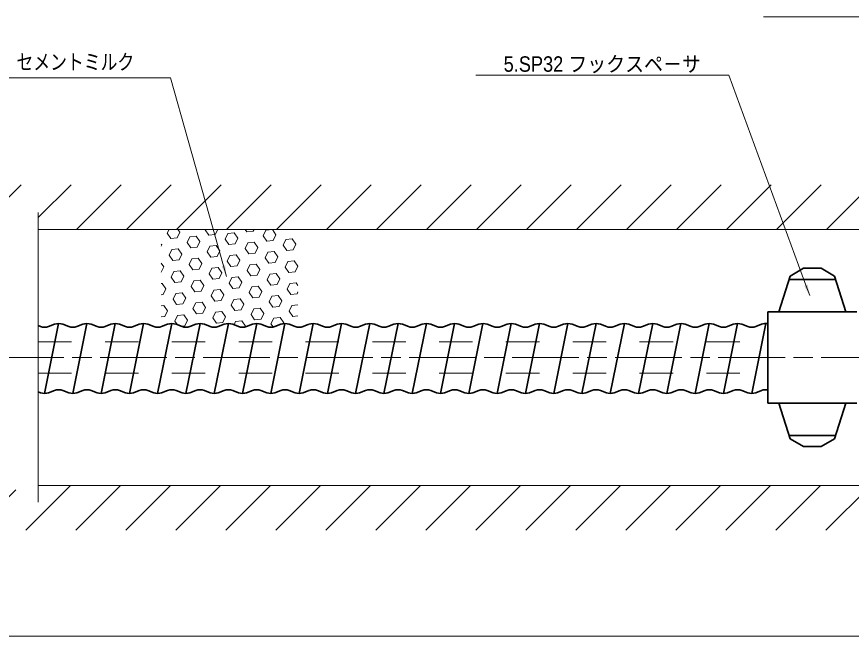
# Model space of a CAD drawing. Units: millimetres at full size, sheet at 1:2.5; details may follow other scales. Extents: x 2413 to 4093, y 1064 to 2267.
# Drawn here: x 3494.8 to 3869.5, y 1760.4 to 2038.5 of the extents above; entities that cross this region are included whole.
import ezdxf
from ezdxf.enums import TextEntityAlignment as Align

# ---------------------------------------------------------------- set-up
doc = ezdxf.new("R2010")
doc.units = ezdxf.units.MM
doc.header["$LTSCALE"] = 2.5
doc.linetypes.add('CHAIN', pattern=[18.5, 12, -1.5, 3.5, -1.5])
doc.linetypes.add('DASHED_SPACED', pattern=[12, 6, -6])
for name, color, linetype, lineweight in [('1外形線', 7, 'Continuous', 35), ('2細い実線', 3, 'Continuous', 20), ('3隠れ線', 2, 'DASHED_SPACED', 13), ('4中心線', 1, 'CHAIN', 15), ('6寸法線', 4, 'Continuous', 13)]:
    doc.layers.add(name, color=color, linetype=linetype, lineweight=lineweight)
doc.styles.add('ＭＳ Ｐゴシック', font='')
doc.styles.get('ＭＳ Ｐゴシック').set_extended_font_data('MS PGothic')
pattern_1 = [(45, (2947.885, 1997.96), (-11.22532, 11.22532), [])]

# ---------------------------------------------------------------- blocks, each defined once
blk = doc.blocks.new('filled_arrow')
at = {"color": 0, "linetype": 'Continuous', "lineweight": -2}
blk.add_solid([(7.5, 1.25), (0, 0), (7.5, -1.25)], dxfattribs=at)

msp = doc.modelspace()

# ---------------------------------------------------------------- hatches: boundary and pattern name
at = {"layer": '2細い実線', "lineweight": 13}
h = msp.add_hatch(dxfattribs=at)
h.set_pattern_fill('USER', color=256, style=0, pattern_type=2)
h.set_pattern_definition(pattern_1)
h.paths.add_polyline_path([(2820.078, 1943.084), (2820.078, 1963.084), (3954.168, 1963.084), (3954.168, 1943.084), (3504.427, 1943.084), (3504.427, 1950.584), (3494.427, 1950.584), (3494.427, 1943.084)])
h = msp.add_hatch(dxfattribs=at)
h.set_pattern_fill('USER', color=256, style=0, pattern_type=2)
h.set_pattern_definition(pattern_1)
h.paths.add_polyline_path([(2820.25, 1808.084), (2820.184, 1828.084), (3494.427, 1828.084), (3494.427, 1820.584), (3504.427, 1820.584), (3504.427, 1828.084), (3954.168, 1828.084), (3954.168, 1808.084)])

# ---------------------------------------------------------------- linework, layer by layer
at = {"layer": '1外形線'}
for p, q in [((3847.988, 1925.584), (3841.961, 1922.104)), ((3855.933, 1925.584), (3847.988, 1925.584)), ((3855.933, 1925.584), (3861.961, 1922.104)), ((3841.961, 1922.104), (3836.961, 1906.084)), ((3862.435, 1920.584), (3841.486, 1920.584)), ((3861.961, 1922.104), (3866.961, 1906.084)), ((3871.961, 1906.084), (3831.961, 1906.084)), ((3831.961, 1906.084), (3831.961, 1865.084)), ((3504.427, 1899.857), (3505.489, 1899.44)), ((3513.596, 1900.798), (3507.234, 1869.458)), ((3509.026, 1899.44), (3511.689, 1900.479)), ((3515.526, 1900.486), (3518.189, 1899.44)), ((3526.284, 1900.798), (3519.934, 1869.458)), ((3521.726, 1899.44), (3524.389, 1900.479)), ((3528.226, 1900.486), (3530.889, 1899.44)), ((3538.984, 1900.798), (3532.634, 1869.458)), ((3534.426, 1899.44), (3537.089, 1900.479)), ((3540.926, 1900.486), (3543.589, 1899.44)), ((3551.696, 1900.798), (3545.334, 1869.458)), ((3547.126, 1899.44), (3549.789, 1900.479)), ((3553.626, 1900.486), (3556.289, 1899.44)), ((3564.384, 1900.798), (3558.034, 1869.458)), ((3559.826, 1899.44), (3562.489, 1900.479)), ((3566.326, 1900.486), (3568.989, 1899.44)), ((3577.096, 1900.798), (3570.734, 1869.458)), ((3572.526, 1899.44), (3575.189, 1900.479)), ((3579.026, 1900.486), (3581.689, 1899.44)), ((3589.784, 1900.798), (3583.434, 1869.458)), ((3585.226, 1899.44), (3587.889, 1900.479)), ((3591.726, 1900.486), (3594.389, 1899.44)), ((3602.496, 1900.798), (3596.134, 1869.458)), ((3597.926, 1899.44), (3600.589, 1900.479)), ((3604.426, 1900.486), (3607.089, 1899.44)), ((3615.184, 1900.798), (3608.834, 1869.458)), ((3610.626, 1899.44), (3613.289, 1900.479)), ((3617.126, 1900.486), (3619.789, 1899.44)), ((3627.896, 1900.798), (3621.534, 1869.458)), ((3623.326, 1899.44), (3625.989, 1900.479)), ((3629.826, 1900.486), (3632.489, 1899.44)), ((3640.584, 1900.798), (3634.234, 1869.458)), ((3636.026, 1899.44), (3638.689, 1900.479)), ((3642.526, 1900.486), (3645.189, 1899.44)), ((3653.296, 1900.798), (3646.934, 1869.458)), ((3648.726, 1899.44), (3651.389, 1900.479)), ((3655.226, 1900.486), (3657.889, 1899.44)), ((3665.984, 1900.798), (3659.634, 1869.458)), ((3661.426, 1899.44), (3664.089, 1900.479)), ((3667.926, 1900.486), (3670.589, 1899.44)), ((3678.696, 1900.798), (3672.334, 1869.458)), ((3674.126, 1899.44), (3676.789, 1900.479)), ((3680.626, 1900.486), (3683.289, 1899.44)), ((3691.384, 1900.798), (3685.034, 1869.458)), ((3686.826, 1899.44), (3689.489, 1900.479)), ((3693.326, 1900.486), (3695.989, 1899.44)), ((3704.096, 1900.798), (3697.734, 1869.458)), ((3699.526, 1899.44), (3702.189, 1900.479)), ((3706.026, 1900.486), (3708.689, 1899.44)), ((3716.784, 1900.798), (3710.434, 1869.458)), ((3712.226, 1899.44), (3714.889, 1900.479)), ((3718.726, 1900.486), (3721.389, 1899.44)), ((3729.496, 1900.798), (3723.134, 1869.458)), ((3724.926, 1899.44), (3727.589, 1900.479)), ((3731.426, 1900.486), (3734.089, 1899.44)), ((3742.184, 1900.798), (3735.834, 1869.458)), ((3737.626, 1899.44), (3740.289, 1900.479)), ((3744.126, 1900.486), (3746.789, 1899.44)), ((3754.896, 1900.798), (3748.534, 1869.458)), ((3750.326, 1899.44), (3752.989, 1900.479)), ((3756.826, 1900.486), (3759.489, 1899.44)), ((3767.584, 1900.798), (3761.234, 1869.458)), ((3763.026, 1899.44), (3765.689, 1900.479)), ((3769.526, 1900.486), (3772.189, 1899.44)), ((3780.296, 1900.798), (3773.934, 1869.458)), ((3775.726, 1899.44), (3778.389, 1900.479)), ((3782.226, 1900.486), (3784.889, 1899.44)), ((3792.984, 1900.798), (3786.634, 1869.458)), ((3788.426, 1899.44), (3791.089, 1900.479)), ((3794.926, 1900.486), (3797.589, 1899.44)), ((3805.696, 1900.798), (3799.334, 1869.458)), ((3801.126, 1899.44), (3803.789, 1900.479)), ((3807.626, 1900.486), (3810.289, 1899.44)), ((3818.384, 1900.798), (3812.034, 1869.458)), ((3813.826, 1899.44), (3816.489, 1900.479)), ((3820.326, 1900.486), (3822.989, 1899.44)), ((3831.096, 1900.798), (3824.734, 1869.458)), ((3826.526, 1899.44), (3829.189, 1900.479)), ((3504.427, 1870.167), (3505.489, 1869.75)), ((3509.026, 1869.75), (3511.689, 1870.789)), ((3515.526, 1870.796), (3518.189, 1869.75)), ((3521.726, 1869.75), (3524.389, 1870.789)), ((3528.226, 1870.796), (3530.889, 1869.75)), ((3534.426, 1869.75), (3537.089, 1870.789)), ((3540.926, 1870.796), (3543.589, 1869.75)), ((3547.126, 1869.75), (3549.789, 1870.789)), ((3553.626, 1870.796), (3556.289, 1869.75)), ((3559.826, 1869.75), (3562.489, 1870.789)), ((3566.326, 1870.796), (3568.989, 1869.75)), ((3572.526, 1869.75), (3575.189, 1870.789)), ((3579.026, 1870.796), (3581.689, 1869.75)), ((3585.226, 1869.75), (3587.889, 1870.789)), ((3591.726, 1870.796), (3594.389, 1869.75)), ((3597.926, 1869.75), (3600.589, 1870.789)), ((3604.426, 1870.796), (3607.089, 1869.75)), ((3610.626, 1869.75), (3613.289, 1870.789)), ((3617.126, 1870.796), (3619.789, 1869.75)), ((3623.326, 1869.75), (3625.989, 1870.789)), ((3629.826, 1870.796), (3632.489, 1869.75)), ((3636.026, 1869.75), (3638.689, 1870.789)), ((3642.526, 1870.796), (3645.189, 1869.75)), ((3648.726, 1869.75), (3651.389, 1870.789)), ((3655.226, 1870.796), (3657.889, 1869.75)), ((3661.426, 1869.75), (3664.089, 1870.789)), ((3667.926, 1870.796), (3670.589, 1869.75)), ((3674.126, 1869.75), (3676.789, 1870.789)), ((3680.626, 1870.796), (3683.289, 1869.75)), ((3686.826, 1869.75), (3689.489, 1870.789)), ((3693.326, 1870.796), (3695.989, 1869.75)), ((3699.526, 1869.75), (3702.189, 1870.789)), ((3706.026, 1870.796), (3708.689, 1869.75)), ((3712.226, 1869.75), (3714.889, 1870.789)), ((3718.726, 1870.796), (3721.389, 1869.75)), ((3724.926, 1869.75), (3727.589, 1870.789)), ((3731.426, 1870.796), (3734.089, 1869.75)), ((3737.626, 1869.75), (3740.289, 1870.789)), ((3744.126, 1870.796), (3746.789, 1869.75)), ((3750.326, 1869.75), (3752.989, 1870.789)), ((3756.826, 1870.796), (3759.489, 1869.75)), ((3763.026, 1869.75), (3765.689, 1870.789)), ((3769.526, 1870.796), (3772.189, 1869.75)), ((3775.726, 1869.75), (3778.389, 1870.789)), ((3782.226, 1870.796), (3784.889, 1869.75)), ((3788.426, 1869.75), (3791.089, 1870.789)), ((3794.926, 1870.796), (3797.589, 1869.75)), ((3801.126, 1869.75), (3803.789, 1870.789)), ((3807.626, 1870.796), (3810.289, 1869.75)), ((3813.826, 1869.75), (3816.489, 1870.789)), ((3820.326, 1870.796), (3822.989, 1869.75)), ((3826.526, 1869.75), (3829.189, 1870.789)), ((3871.961, 1865.084), (3831.961, 1865.084)), ((3841.961, 1849.064), (3836.961, 1865.084)), ((3861.961, 1849.064), (3866.961, 1865.084)), ((3862.435, 1850.584), (3841.486, 1850.584)), ((3847.988, 1845.584), (3841.961, 1849.064)), ((3855.933, 1845.584), (3861.961, 1849.064)), ((3855.933, 1845.584), (3847.988, 1845.584))]:
    msp.add_line(p, q, dxfattribs=at)
for centre, radius, start, end in [((3513.619, 1894.798), 6, 71.46161, 108.75705), ((3526.319, 1894.798), 6, 71.46161, 108.75705), ((3539.019, 1894.798), 6, 71.46161, 108.75705), ((3551.719, 1894.798), 6, 71.46161, 108.75705), ((3564.419, 1894.798), 6, 71.46161, 108.75705), ((3577.119, 1894.798), 6, 71.46161, 108.75705), ((3589.819, 1894.798), 6, 71.46161, 108.75705), ((3602.519, 1894.798), 6, 71.46161, 108.75705), ((3615.219, 1894.798), 6, 71.46161, 108.75705), ((3627.919, 1894.798), 6, 71.46161, 108.75705), ((3640.619, 1894.798), 6, 71.46161, 108.75705), ((3653.319, 1894.798), 6, 71.46161, 108.75705), ((3666.019, 1894.798), 6, 71.46161, 108.75705), ((3678.719, 1894.798), 6, 71.46161, 108.75705), ((3691.419, 1894.798), 6, 71.46161, 108.75705), ((3704.119, 1894.798), 6, 71.46161, 108.75705), ((3716.819, 1894.798), 6, 71.46161, 108.75705), ((3729.519, 1894.798), 6, 71.46161, 108.75705), ((3742.219, 1894.798), 6, 71.46161, 108.75705), ((3754.919, 1894.798), 6, 71.46161, 108.75705), ((3767.619, 1894.798), 6, 71.46161, 108.75705), ((3780.319, 1894.798), 6, 71.46161, 108.75705), ((3793.019, 1894.798), 6, 71.46161, 108.75705), ((3805.719, 1894.798), 6, 71.46161, 108.75705), ((3818.419, 1894.798), 6, 71.46161, 108.75705), ((3831.119, 1894.798), 6, 81.93363, 108.75705), ((3507.257, 1904.648), 5.5, 251.24295, 288.75705), ((3519.957, 1904.648), 5.5, 251.24295, 288.75705), ((3532.657, 1904.648), 5.5, 251.24295, 288.75705), ((3545.357, 1904.648), 5.5, 251.24295, 288.75705), ((3558.057, 1904.648), 5.5, 251.24295, 288.75705), ((3570.757, 1904.648), 5.5, 251.24295, 288.75705), ((3583.457, 1904.648), 5.5, 251.24295, 288.75705), ((3596.157, 1904.648), 5.5, 251.24295, 288.75705), ((3608.857, 1904.648), 5.5, 251.24295, 288.75705), ((3621.557, 1904.648), 5.5, 251.24295, 288.75705), ((3634.257, 1904.648), 5.5, 251.24295, 288.75705), ((3646.957, 1904.648), 5.5, 251.24295, 288.75705), ((3659.657, 1904.648), 5.5, 251.24295, 288.75705), ((3672.357, 1904.648), 5.5, 251.24295, 288.75705), ((3685.057, 1904.648), 5.5, 251.24295, 288.75705), ((3697.757, 1904.648), 5.5, 251.24295, 288.75705), ((3710.457, 1904.648), 5.5, 251.24295, 288.75705), ((3723.157, 1904.648), 5.5, 251.24295, 288.75705), ((3735.857, 1904.648), 5.5, 251.24295, 288.75705), ((3748.557, 1904.648), 5.5, 251.24295, 288.75705), ((3761.257, 1904.648), 5.5, 251.24295, 288.75705), ((3773.957, 1904.648), 5.5, 251.24295, 288.75705), ((3786.657, 1904.648), 5.5, 251.24295, 288.75705), ((3799.357, 1904.648), 5.5, 251.24295, 288.75705), ((3812.057, 1904.648), 5.5, 251.24295, 288.75705), ((3824.757, 1904.648), 5.5, 251.24295, 288.75705), ((3513.619, 1865.108), 6, 71.46161, 108.75705), ((3526.319, 1865.108), 6, 71.46161, 108.75705), ((3539.019, 1865.108), 6, 71.46161, 108.75705), ((3551.719, 1865.108), 6, 71.46161, 108.75705), ((3564.419, 1865.108), 6, 71.46161, 108.75705), ((3577.119, 1865.108), 6, 71.46161, 108.75705), ((3589.819, 1865.108), 6, 71.46161, 108.75705), ((3602.519, 1865.108), 6, 71.46161, 108.75705), ((3615.219, 1865.108), 6, 71.46161, 108.75705), ((3627.919, 1865.108), 6, 71.46161, 108.75705), ((3640.619, 1865.108), 6, 71.46161, 108.75705), ((3653.319, 1865.108), 6, 71.46161, 108.75705), ((3666.019, 1865.108), 6, 71.46161, 108.75705), ((3678.719, 1865.108), 6, 71.46161, 108.75705), ((3691.419, 1865.108), 6, 71.46161, 108.75705), ((3704.119, 1865.108), 6, 71.46161, 108.75705), ((3716.819, 1865.108), 6, 71.46161, 108.75705), ((3729.519, 1865.108), 6, 71.46161, 108.75705), ((3742.219, 1865.108), 6, 71.46161, 108.75705), ((3754.919, 1865.108), 6, 71.46161, 108.75705), ((3767.619, 1865.108), 6, 71.46161, 108.75705), ((3780.319, 1865.108), 6, 71.46161, 108.75705), ((3793.019, 1865.108), 6, 71.46161, 108.75705), ((3805.719, 1865.108), 6, 71.46161, 108.75705), ((3818.419, 1865.108), 6, 71.46161, 108.75705), ((3831.119, 1865.108), 6, 81.93363, 108.75705), ((3507.257, 1874.958), 5.5, 251.24295, 288.75705), ((3519.957, 1874.958), 5.5, 251.24295, 288.75705), ((3532.657, 1874.958), 5.5, 251.24295, 288.75705), ((3545.357, 1874.958), 5.5, 251.24295, 288.75705), ((3558.057, 1874.958), 5.5, 251.24295, 288.75705), ((3570.757, 1874.958), 5.5, 251.24295, 288.75705), ((3583.457, 1874.958), 5.5, 251.24295, 288.75705), ((3596.157, 1874.958), 5.5, 251.24295, 288.75705), ((3608.857, 1874.958), 5.5, 251.24295, 288.75705), ((3621.557, 1874.958), 5.5, 251.24295, 288.75705), ((3634.257, 1874.958), 5.5, 251.24295, 288.75705), ((3646.957, 1874.958), 5.5, 251.24295, 288.75705), ((3659.657, 1874.958), 5.5, 251.24295, 288.75705), ((3672.357, 1874.958), 5.5, 251.24295, 288.75705), ((3685.057, 1874.958), 5.5, 251.24295, 288.75705), ((3697.757, 1874.958), 5.5, 251.24295, 288.75705), ((3710.457, 1874.958), 5.5, 251.24295, 288.75705), ((3723.157, 1874.958), 5.5, 251.24295, 288.75705), ((3735.857, 1874.958), 5.5, 251.24295, 288.75705), ((3748.557, 1874.958), 5.5, 251.24295, 288.75705), ((3761.257, 1874.958), 5.5, 251.24295, 288.75705), ((3773.957, 1874.958), 5.5, 251.24295, 288.75705), ((3786.657, 1874.958), 5.5, 251.24295, 288.75705), ((3799.357, 1874.958), 5.5, 251.24295, 288.75705), ((3812.057, 1874.958), 5.5, 251.24295, 288.75705), ((3824.757, 1874.958), 5.5, 251.24295, 288.75705)]:
    msp.add_arc(centre, radius, start, end, dxfattribs=at)
at = {"layer": '2細い実線'}
for p, q in [((3504.427, 1820.584), (3504.427, 1950.584)), ((3954.168, 1943.084), (3504.427, 1943.084)), ((3562.344, 1941.311), (3563.17, 1943.084)), ((3563.983, 1938.97), (3562.344, 1941.311)), ((3566.829, 1939.22), (3568.037, 1941.809)), ((3568.037, 1941.809), (3567.144, 1943.084)), ((3579.423, 1942.805), (3579.553, 1943.084)), ((3581.062, 1940.465), (3579.423, 1942.805)), ((3583.909, 1940.714), (3585.014, 1943.084)), ((3588.395, 1938.622), (3589.602, 1941.212)), ((3589.602, 1941.212), (3592.449, 1941.461)), ((3594.088, 1939.12), (3592.449, 1941.461)), ((3598.142, 1941.959), (3597.354, 1943.084)), ((3598.142, 1941.959), (3600.989, 1942.208)), ((3600.989, 1942.208), (3601.397, 1943.084)), ((3605.474, 1940.116), (3606.682, 1942.706)), ((3606.682, 1942.706), (3609.529, 1942.955)), ((3611.168, 1940.614), (3609.529, 1942.955)), ((3563.983, 1938.97), (3566.829, 1939.22)), ((3571.315, 1937.128), (3572.522, 1939.718)), ((3572.522, 1939.718), (3575.369, 1939.967)), ((3577.008, 1937.626), (3575.369, 1939.967)), ((3575.8, 1935.036), (3577.008, 1937.626)), ((3581.062, 1940.465), (3583.909, 1940.714)), ((3590.034, 1936.281), (3588.395, 1938.622)), ((3592.88, 1936.53), (3594.088, 1939.12)), ((3598.573, 1937.029), (3601.42, 1937.278)), ((3603.059, 1934.937), (3601.42, 1937.278)), ((3607.113, 1937.776), (3605.474, 1940.116)), ((3607.113, 1937.776), (3609.96, 1938.025)), ((3609.96, 1938.025), (3611.168, 1940.614)), ((3614.446, 1935.933), (3615.653, 1938.523)), ((3615.653, 1938.523), (3618.5, 1938.772)), ((3620.139, 1936.431), (3618.5, 1938.772)), ((3559.928, 1936.132), (3559.675, 1936.494)), ((3559.675, 1935.588), (3559.928, 1936.132)), ((3563.206, 1931.45), (3564.414, 1934.04)), ((3564.414, 1934.04), (3567.26, 1934.289)), ((3568.899, 1931.948), (3567.26, 1934.289)), ((3572.954, 1934.787), (3571.315, 1937.128)), ((3572.954, 1934.787), (3575.8, 1935.036)), ((3580.286, 1932.944), (3581.494, 1935.534)), ((3581.494, 1935.534), (3584.34, 1935.783)), ((3585.979, 1933.443), (3584.34, 1935.783)), ((3590.034, 1936.281), (3592.88, 1936.53)), ((3597.366, 1934.439), (3598.573, 1937.029)), ((3599.005, 1932.098), (3597.366, 1934.439)), ((3601.851, 1932.347), (3603.059, 1934.937)), ((3616.085, 1933.592), (3614.446, 1935.933)), ((3616.085, 1933.592), (3618.931, 1933.841)), ((3618.931, 1933.841), (3620.139, 1936.431)), ((3564.845, 1929.109), (3563.206, 1931.45)), ((3567.692, 1929.359), (3568.899, 1931.948)), ((3572.177, 1927.267), (3573.385, 1929.857)), ((3573.385, 1929.857), (3576.232, 1930.106)), ((3577.871, 1927.765), (3576.232, 1930.106)), ((3581.925, 1930.604), (3580.286, 1932.944)), ((3581.925, 1930.604), (3584.772, 1930.853)), ((3584.772, 1930.853), (3585.979, 1933.443)), ((3589.257, 1928.761), (3590.465, 1931.351)), ((3590.465, 1931.351), (3593.311, 1931.6)), ((3594.95, 1929.259), (3593.311, 1931.6)), ((3599.005, 1932.098), (3601.851, 1932.347)), ((3606.337, 1930.255), (3607.545, 1932.845)), ((3607.976, 1927.915), (3606.337, 1930.255)), ((3607.545, 1932.845), (3610.391, 1933.094)), ((3612.03, 1930.753), (3610.391, 1933.094)), ((3610.823, 1928.164), (3612.03, 1930.753)), ((3560.791, 1926.271), (3559.675, 1927.865)), ((3559.675, 1923.877), (3560.791, 1926.271)), ((3564.845, 1929.109), (3567.692, 1929.359)), ((3573.816, 1924.926), (3572.177, 1927.267)), ((3576.663, 1925.175), (3577.871, 1927.765)), ((3590.896, 1926.42), (3589.257, 1928.761)), ((3590.896, 1926.42), (3593.743, 1926.669)), ((3593.743, 1926.669), (3594.95, 1929.259)), ((3598.228, 1924.578), (3599.436, 1927.168)), ((3599.436, 1927.168), (3602.283, 1927.417)), ((3603.922, 1925.076), (3602.283, 1927.417)), ((3607.976, 1927.915), (3610.823, 1928.164)), ((3615.308, 1926.072), (3616.516, 1928.662)), ((3616.947, 1923.731), (3615.308, 1926.072)), ((3616.516, 1928.662), (3619.362, 1928.911)), ((3621.001, 1926.57), (3619.362, 1928.911)), ((3619.794, 1923.98), (3621.001, 1926.57)), ((3564.069, 1921.589), (3565.277, 1924.179)), ((3565.277, 1924.179), (3568.123, 1924.428)), ((3569.762, 1922.087), (3568.123, 1924.428)), ((3573.816, 1924.926), (3576.663, 1925.175)), ((3581.149, 1923.083), (3582.356, 1925.673)), ((3582.788, 1920.743), (3581.149, 1923.083)), ((3582.356, 1925.673), (3585.203, 1925.922)), ((3586.842, 1923.582), (3585.203, 1925.922)), ((3585.634, 1920.992), (3586.842, 1923.582)), ((3599.867, 1922.237), (3598.228, 1924.578)), ((3599.867, 1922.237), (3602.714, 1922.486)), ((3602.714, 1922.486), (3603.922, 1925.076)), ((3607.2, 1920.394), (3608.407, 1922.984)), ((3608.407, 1922.984), (3611.254, 1923.233)), ((3612.893, 1920.892), (3611.254, 1923.233)), ((3616.947, 1923.731), (3619.794, 1923.98)), ((3559.675, 1918.721), (3560.015, 1918.75)), ((3561.654, 1916.41), (3560.015, 1918.75)), ((3565.708, 1919.248), (3564.069, 1921.589)), ((3565.708, 1919.248), (3568.555, 1919.498)), ((3568.555, 1919.498), (3569.762, 1922.087)), ((3573.04, 1917.406), (3574.248, 1919.996)), ((3574.248, 1919.996), (3577.094, 1920.245)), ((3578.733, 1917.904), (3577.094, 1920.245)), ((3582.788, 1920.743), (3585.634, 1920.992)), ((3590.12, 1918.9), (3591.328, 1921.49)), ((3591.759, 1916.559), (3590.12, 1918.9)), ((3591.328, 1921.49), (3594.174, 1921.739)), ((3595.813, 1919.398), (3594.174, 1921.739)), ((3594.606, 1916.808), (3595.813, 1919.398)), ((3608.839, 1918.054), (3607.2, 1920.394)), ((3611.685, 1918.303), (3612.893, 1920.892)), ((3616.171, 1916.211), (3617.379, 1918.801)), ((3617.379, 1918.801), (3620.225, 1919.05)), ((3621.05, 1917.871), (3620.225, 1919.05)), ((3560.446, 1913.82), (3561.654, 1916.41)), ((3574.679, 1915.065), (3573.04, 1917.406)), ((3574.679, 1915.065), (3577.526, 1915.314)), ((3577.526, 1915.314), (3578.733, 1917.904)), ((3582.011, 1913.222), (3583.219, 1915.812)), ((3583.219, 1915.812), (3586.066, 1916.061)), ((3587.705, 1913.721), (3586.066, 1916.061)), ((3591.759, 1916.559), (3594.606, 1916.808)), ((3599.091, 1914.717), (3600.299, 1917.307)), ((3600.299, 1917.307), (3603.145, 1917.556)), ((3604.784, 1915.215), (3603.145, 1917.556)), ((3603.577, 1912.625), (3604.784, 1915.215)), ((3608.839, 1918.054), (3611.685, 1918.303)), ((3617.81, 1913.87), (3616.171, 1916.211)), ((3620.657, 1914.119), (3621.05, 1914.964)), ((3559.675, 1913.752), (3560.446, 1913.82)), ((3564.932, 1911.728), (3566.139, 1914.318)), ((3566.571, 1909.387), (3564.932, 1911.728)), ((3566.139, 1914.318), (3568.986, 1914.567)), ((3570.625, 1912.226), (3568.986, 1914.567)), ((3569.417, 1909.637), (3570.625, 1912.226)), ((3583.65, 1910.882), (3582.011, 1913.222)), ((3583.65, 1910.882), (3586.497, 1911.131)), ((3586.497, 1911.131), (3587.705, 1913.721)), ((3590.983, 1909.039), (3592.19, 1911.629)), ((3592.19, 1911.629), (3595.037, 1911.878)), ((3596.676, 1909.537), (3595.037, 1911.878)), ((3600.73, 1912.376), (3599.091, 1914.717)), ((3600.73, 1912.376), (3603.577, 1912.625)), ((3608.062, 1910.533), (3609.27, 1913.123)), ((3609.27, 1913.123), (3612.117, 1913.372)), ((3613.756, 1911.031), (3612.117, 1913.372)), ((3612.548, 1908.442), (3613.756, 1911.031)), ((3617.81, 1913.87), (3620.657, 1914.119)), ((3559.675, 1908.784), (3560.877, 1908.889)), ((3562.516, 1906.549), (3560.877, 1908.889)), ((3566.571, 1909.387), (3569.417, 1909.637)), ((3573.903, 1907.545), (3575.111, 1910.135)), ((3575.542, 1905.204), (3573.903, 1907.545)), ((3575.111, 1910.135), (3577.957, 1910.384)), ((3579.596, 1908.043), (3577.957, 1910.384)), ((3578.389, 1905.453), (3579.596, 1908.043)), ((3592.622, 1906.698), (3590.983, 1909.039)), ((3595.468, 1906.947), (3596.676, 1909.537)), ((3599.954, 1904.856), (3601.162, 1907.446)), ((3601.162, 1907.446), (3604.008, 1907.695)), ((3605.647, 1905.354), (3604.008, 1907.695)), ((3609.701, 1908.193), (3608.062, 1910.533)), ((3609.701, 1908.193), (3612.548, 1908.442)), ((3617.034, 1906.35), (3618.241, 1908.94)), ((3618.241, 1908.94), (3621.05, 1909.186)), ((3559.675, 1903.816), (3561.309, 1903.959)), ((3561.309, 1903.959), (3562.516, 1906.549)), ((3565.794, 1901.867), (3567.002, 1904.457)), ((3567.002, 1904.457), (3569.849, 1904.706)), ((3571.488, 1902.365), (3569.849, 1904.706)), ((3575.542, 1905.204), (3578.389, 1905.453)), ((3582.874, 1903.361), (3584.082, 1905.951)), ((3584.082, 1905.951), (3586.928, 1906.2)), ((3588.567, 1903.86), (3586.928, 1906.2)), ((3587.36, 1901.27), (3588.567, 1903.86)), ((3592.622, 1906.698), (3595.468, 1906.947)), ((3601.593, 1902.515), (3599.954, 1904.856)), ((3604.44, 1902.764), (3605.647, 1905.354)), ((3610.133, 1903.262), (3612.979, 1903.511)), ((3614.618, 1901.17), (3612.979, 1903.511)), ((3618.673, 1904.009), (3617.034, 1906.35)), ((3618.673, 1904.009), (3621.05, 1904.217)), ((3566.926, 1900.25), (3565.794, 1901.867)), ((3568.525, 1899.622), (3570.28, 1899.775)), ((3570.28, 1899.775), (3571.488, 1902.365)), ((3584.513, 1901.021), (3582.874, 1903.361)), ((3584.513, 1901.021), (3587.36, 1901.27)), ((3592.343, 1900.244), (3593.053, 1901.768)), ((3593.053, 1901.768), (3595.9, 1902.017)), ((3597.539, 1899.676), (3595.9, 1902.017)), ((3601.593, 1902.515), (3604.44, 1902.764)), ((3608.925, 1900.672), (3610.133, 1903.262)), ((3609.92, 1899.251), (3608.925, 1900.672)), ((3614.42, 1900.744), (3614.618, 1901.17)), ((3597.354, 1899.279), (3597.539, 1899.676)), ((3620.686, 1899.217), (3621.05, 1899.249)), ((3954.168, 1828.084), (3504.427, 1828.084))]:
    msp.add_line(p, q, dxfattribs=at)
at = {"layer": '3隠れ線'}
for p, q in [((3504.427, 1892.584), (3831.961, 1892.584)), ((3504.427, 1878.584), (3831.961, 1878.584))]:
    msp.add_line(p, q, dxfattribs=at)
at = {"layer": '4中心線'}
msp.add_line((2653.448, 1885.584), (3949.427, 1885.584), dxfattribs=at)
at = {"layer": '6寸法線'}
msp.add_line((2653.448, 1760.383), (3921.961, 1760.383), dxfattribs=at)
for points in [[(3931.762, 1899.093), (3930.808, 1904.001), (3904.642, 2038.55), (3829.987, 2038.55)], [(3850.798, 1913.31), (3849.075, 1918.004), (3814.447, 2012.324), (3700.879, 2012.324)], [(3588.948, 1921.935), (3587.595, 1926.749), (3563.878, 2011.137), (3478.241, 2011.137)]]:
    msp.add_lwpolyline(points, dxfattribs=at)

# ---------------------------------------------------------------- block references
at = {"layer": '6寸法線', "xscale": 0.667, "yscale": 0.667}
for p, rotation in [((3588.948, 1921.935), 105.7), ((3850.798, 1913.31), 110.2)]:
    msp.add_blockref('filled_arrow', p, dxfattribs=dict(at, rotation=rotation))

# ---------------------------------------------------------------- texts
at = {"layer": '6寸法線', "style": 'ＭＳ Ｐゴシック'}
for s, width, p in [('セメントミルク', 0.8, (3547.55, 2018.214)), ('5.SP32 フックスペ－サ', 0.9, (3801.937, 2017.291))]:
    msp.add_text(s, height=6.928, dxfattribs=dict(at, width=width)).set_placement(p, align=Align.MIDDLE_RIGHT)

doc.saveas('drawing.dxf')
